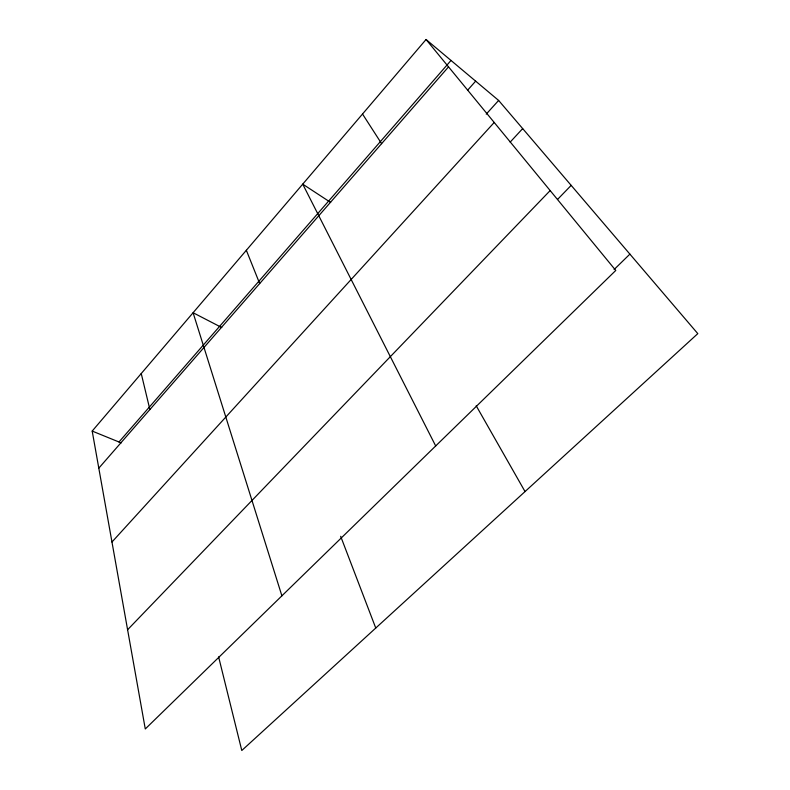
<?xml version="1.0" encoding="UTF-8"?>
<svg xmlns="http://www.w3.org/2000/svg" width="790" height="790" viewBox="0 0 790 790"><rect width="100%" height="100%" fill="white"/><g stroke="black" fill="none" stroke-linecap="round" stroke-linejoin="round"><path stroke-width="1.19" d="M426.057 39.5L615.775 270.447L145.281 728.963L92.193 431.073L426.057 39.5L498.628 100.439L697.807 333.637L241.789 750.5L218.613 656.865M118.984 441.985L451.001 60.445M98.799 468.174L448.532 66.864M467.542 90.287L475.649 81.153M486.235 114.135L498.628 100.439M111.963 542.019L494.204 122.46M510.162 142.131L522.674 128.602M127.595 629.739L550.156 190.568M557.533 199.455L571.18 185.374M614.106 269.528L629.897 254.123M92.193 431.073L121.206 442.894M221.753 327.544L193.096 312.731L281.892 595.828M330.654 202.438L302.728 184.149L435.685 445.945M362.521 114.017L381.61 143.661M476.192 405.754L525.034 491.568M246.342 250.272L259.683 283.571M340.668 536.311L375.754 628.03M141.242 373.551L149.883 409.566"/></g></svg>
